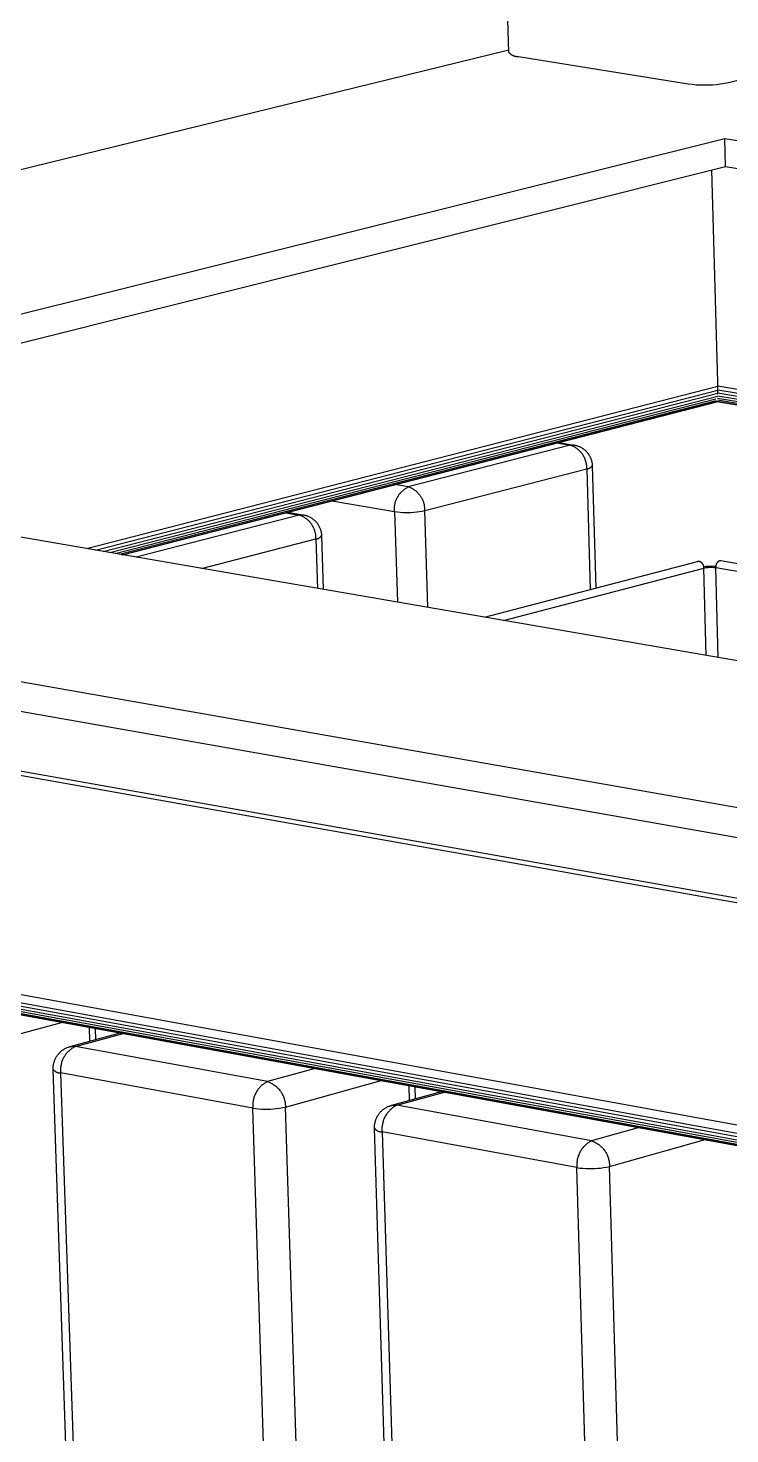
# Model space of a CAD drawing. Header units: millimetres. Extents: x -1283 to 2747, y -259 to 2557.
# Drawn here: x -530.3 to -454.9, y 721.3 to 872.3 of the extents above; entities that cross this region are included whole.
import ezdxf

# ---------------------------------------------------------------- set-up
doc = ezdxf.new("R2010")
doc.units = ezdxf.units.MM
doc.header["$MEASUREMENT"] = 0
doc.layers.add('Utwórz2D linie widoczne', color=7, linetype='Continuous', true_color=0x000000)

msp = doc.modelspace()

# ---------------------------------------------------------------- linework, layer by layer
at = {"layer": 'Utwórz2D linie widoczne'}
for p, q in [((-478.61, 869.67), (-480.05, 918.2)), ((-478.61, 869.91), (-659.38, 825.57)), ((-455.03, 866.42), (-438.9, 870.43)), ((-478.61, 869.67), (-478.58, 869.64)), ((-478.58, 869.64), (-478.55, 869.61)), ((-478.55, 869.61), (-478.52, 869.58)), ((-478.52, 869.58), (-478.49, 869.55)), ((-478.49, 869.55), (-478.46, 869.52)), ((-478.46, 869.52), (-478.42, 869.49)), ((-478.42, 869.49), (-478.39, 869.47)), ((-478.39, 869.47), (-478.36, 869.44)), ((-478.36, 869.44), (-478.32, 869.42)), ((-478.32, 869.42), (-478.28, 869.4)), ((-478.28, 869.4), (-478.25, 869.38)), ((-478.25, 869.38), (-478.21, 869.36)), ((-478.21, 869.36), (-478.17, 869.34)), ((-478.17, 869.34), (-478.13, 869.32)), ((-478.13, 869.32), (-478.09, 869.31)), ((-478.09, 869.31), (-478.05, 869.29)), ((-478.05, 869.29), (-478.01, 869.28)), ((-478.01, 869.28), (-477.97, 869.27)), ((-477.97, 869.27), (-477.93, 869.26)), ((-477.93, 869.26), (-477.89, 869.25)), ((-477.89, 869.25), (-477.85, 869.24)), ((-477.85, 869.24), (-477.8, 869.24)), ((-477.8, 869.24), (-477.76, 869.24)), ((-477.76, 869.24), (-477.72, 869.23)), ((-477.72, 869.23), (-477.68, 869.23)), ((-477.68, 869.23), (-477.63, 869.23)), ((-477.63, 869.23), (-477.59, 869.23)), ((-477.59, 869.23), (-459.35, 866.29)), ((-459.35, 866.29), (-458.92, 866.24)), ((-458.92, 866.24), (-458.49, 866.2)), ((-458.49, 866.2), (-458.06, 866.18)), ((-458.06, 866.18), (-457.62, 866.17)), ((-457.62, 866.17), (-457.19, 866.18)), ((-457.19, 866.18), (-456.75, 866.2)), ((-456.75, 866.2), (-456.32, 866.23)), ((-456.32, 866.23), (-455.89, 866.28)), ((-455.89, 866.28), (-455.46, 866.35)), ((-455.46, 866.35), (-455.03, 866.42)), ((-587.8, 827.4), (-455.42, 860.43)), ((-455.34, 857.42), (-455.42, 860.43)), ((-455.42, 860.43), (-307.4, 836.41)), ((-580.36, 826.11), (-455.34, 857.42)), ((-456.17, 834.25), (-456.81, 857.05)), ((-455.34, 857.42), (-314.56, 834.49)), ((-523.98, 816.37), (-456.16, 833.81)), ((-456.16, 833.81), (-456.17, 834.25)), ((-370.57, 819.49), (-456.16, 833.81)), ((-456.15, 833.4), (-456.16, 833.81)), ((-523, 816.2), (-456.15, 833.4)), ((-522.19, 816.07), (-456.16, 833.06)), ((-521.46, 815.94), (-456.17, 832.75)), ((-520.89, 815.84), (-456.39, 832.45)), ((-520.43, 815.76), (-456.33, 832.27)), ((-520.17, 815.71), (-456.29, 832.17)), ((-520.1, 815.7), (-456.26, 832.15)), ((-374.49, 818.44), (-456.26, 832.15)), ((-374.4, 818.47), (-456.23, 832.18)), ((-374.11, 818.55), (-456.2, 832.3)), ((-373.64, 818.67), (-456.19, 832.5)), ((-373.06, 818.83), (-456.17, 832.75)), ((-456.16, 833.06), (-456.15, 833.4)), ((-372.33, 819.02), (-456.16, 833.06)), ((-456.16, 832.95), (-456.16, 833.06)), ((-371.53, 819.24), (-456.15, 833.4)), ((-473.47, 827.72), (-472.02, 827.47)), ((-473.25, 827.77), (-471.59, 827.49)), ((-471.88, 827.5), (-471.84, 827.5)), ((-471.84, 827.5), (-471.81, 827.5)), ((-471.81, 827.5), (-471.77, 827.51)), ((-471.77, 827.51), (-471.73, 827.51)), ((-471.73, 827.51), (-471.7, 827.5)), ((-471.7, 827.5), (-471.66, 827.5)), ((-471.66, 827.5), (-471.63, 827.5)), ((-437.81, 801.49), (-587.8, 827.4)), ((-472.02, 827.47), (-489.41, 822.99)), ((-472.02, 827.47), (-471.98, 827.48)), ((-471.93, 827.44), (-472.02, 827.47)), ((-471.98, 827.48), (-471.95, 827.49)), ((-471.95, 827.49), (-471.91, 827.49)), ((-471.85, 827.41), (-471.93, 827.44)), ((-471.91, 827.49), (-471.88, 827.5)), ((-471.77, 827.38), (-471.85, 827.41)), ((-471.68, 827.34), (-471.77, 827.38)), ((-471.61, 827.3), (-471.68, 827.34)), ((-471.63, 827.5), (-471.59, 827.49)), ((-471.53, 827.25), (-471.61, 827.3)), ((-471.59, 827.49), (-471.56, 827.49)), ((-471.56, 827.49), (-471.48, 827.47)), ((-471.45, 827.21), (-471.53, 827.25)), ((-471.48, 827.47), (-471.4, 827.45)), ((-471.37, 827.16), (-471.45, 827.21)), ((-471.4, 827.45), (-471.32, 827.43)), ((-471.3, 827.11), (-471.37, 827.16)), ((-471.32, 827.43), (-471.25, 827.41)), ((-471.23, 827.05), (-471.3, 827.11)), ((-471.25, 827.41), (-471.17, 827.38)), ((-471.16, 827), (-471.23, 827.05)), ((-471.17, 827.38), (-471.1, 827.35)), ((-471.09, 826.94), (-471.16, 827)), ((-471.1, 827.35), (-471.02, 827.32)), ((-471.03, 826.88), (-471.09, 826.94)), ((-470.96, 826.81), (-471.03, 826.88)), ((-471.02, 827.32), (-470.95, 827.29)), ((-470.9, 826.75), (-470.96, 826.81)), ((-470.95, 827.29), (-470.88, 827.25)), ((-470.84, 826.68), (-470.9, 826.75)), ((-470.88, 827.25), (-470.81, 827.21)), ((-470.79, 826.61), (-470.84, 826.68)), ((-470.81, 827.21), (-470.74, 827.17)), ((-470.73, 826.54), (-470.79, 826.61)), ((-470.74, 827.17), (-470.67, 827.13)), ((-470.68, 826.47), (-470.73, 826.54)), ((-470.63, 826.39), (-470.68, 826.47)), ((-470.67, 827.13), (-470.61, 827.08)), ((-470.59, 826.32), (-470.63, 826.39)), ((-470.61, 827.08), (-470.54, 827.03)), ((-470.54, 826.24), (-470.59, 826.32)), ((-470.54, 827.03), (-470.48, 826.98)), ((-470.5, 826.16), (-470.54, 826.24)), ((-470.46, 826.08), (-470.5, 826.16)), ((-470.48, 826.98), (-470.42, 826.93)), ((-470.43, 825.99), (-470.46, 826.08)), ((-470.4, 825.91), (-470.43, 825.99)), ((-470.42, 826.93), (-470.36, 826.87)), ((-470.36, 826.87), (-470.3, 826.82)), ((-470.3, 826.82), (-470.25, 826.76)), ((-470.25, 826.76), (-470.2, 826.7)), ((-470.2, 826.7), (-470.15, 826.63)), ((-470.15, 826.63), (-470.1, 826.57)), ((-470.1, 826.57), (-470.05, 826.5)), ((-470.05, 826.5), (-470.01, 826.44)), ((-470.01, 826.44), (-469.97, 826.37)), ((-469.97, 826.37), (-469.93, 826.3)), ((-469.93, 826.3), (-469.89, 826.22)), ((-469.89, 826.22), (-469.86, 826.15)), ((-469.86, 826.15), (-469.82, 826.08)), ((-469.82, 826.08), (-469.8, 826)), ((-469.8, 826), (-469.77, 825.93)), ((-659.32, 824.62), (-435.34, 785.28)), ((-487.63, 820.45), (-470.24, 824.94)), ((-470.37, 825.83), (-470.4, 825.91)), ((-470.34, 825.74), (-470.37, 825.83)), ((-470.32, 825.65), (-470.34, 825.74)), ((-470.3, 825.57), (-470.32, 825.65)), ((-470.28, 825.48), (-470.3, 825.57)), ((-470.26, 825.39), (-470.28, 825.48)), ((-470.25, 825.3), (-470.26, 825.39)), ((-470.24, 825.21), (-470.25, 825.3)), ((-470.24, 825.12), (-470.24, 825.21)), ((-470.24, 825.03), (-470.24, 825.12)), ((-470.24, 824.94), (-470.24, 825.03)), ((-470.24, 824.94), (-470.22, 824.94)), ((-470.24, 824.94), (-469.86, 811.97)), ((-470.22, 824.94), (-470.19, 824.95)), ((-470.19, 824.95), (-470.17, 824.95)), ((-470.17, 824.95), (-470.15, 824.95)), ((-470.15, 824.95), (-470.13, 824.95)), ((-470.13, 824.95), (-470.11, 824.96)), ((-470.11, 824.96), (-470.08, 824.96)), ((-470.08, 824.96), (-470.06, 824.97)), ((-470.06, 824.97), (-470.04, 824.97)), ((-470.04, 824.97), (-470.02, 824.98)), ((-470.02, 824.98), (-470, 824.99)), ((-470, 824.99), (-469.98, 825)), ((-469.98, 825), (-469.96, 825.01)), ((-469.96, 825.01), (-469.94, 825.02)), ((-469.94, 825.02), (-469.92, 825.03)), ((-469.92, 825.03), (-469.9, 825.04)), ((-469.9, 825.04), (-469.88, 825.05)), ((-469.88, 825.05), (-469.86, 825.06)), ((-469.86, 825.06), (-469.84, 825.07)), ((-469.84, 825.07), (-469.83, 825.09)), ((-469.83, 825.09), (-469.81, 825.1)), ((-469.81, 825.1), (-469.79, 825.12)), ((-469.79, 825.12), (-469.78, 825.13)), ((-469.78, 825.13), (-469.76, 825.15)), ((-469.77, 825.93), (-469.75, 825.85)), ((-469.76, 825.15), (-469.75, 825.17)), ((-469.75, 825.85), (-469.73, 825.77)), ((-469.75, 825.17), (-469.73, 825.18)), ((-469.73, 825.77), (-469.71, 825.69)), ((-469.73, 825.18), (-469.72, 825.2)), ((-469.72, 825.2), (-469.7, 825.22)), ((-469.71, 825.69), (-469.69, 825.62)), ((-469.7, 825.22), (-469.69, 825.24)), ((-469.69, 825.62), (-469.68, 825.54)), ((-469.69, 825.24), (-469.68, 825.26)), ((-469.68, 825.54), (-469.67, 825.46)), ((-469.68, 825.26), (-469.67, 825.28)), ((-469.67, 825.46), (-469.66, 825.38)), ((-469.67, 825.28), (-469.66, 825.3)), ((-469.66, 825.38), (-469.66, 825.3)), ((-469.66, 825.27), (-469.27, 812.12)), ((-489.41, 822.99), (-490.87, 823.24)), ((-489.49, 822.95), (-489.41, 822.99)), ((-489.33, 822.96), (-489.41, 822.99)), ((-659.18, 821.49), (-435.26, 782.03)), ((-497.63, 821.49), (-490.89, 820.34)), ((-490.78, 821.41), (-490.76, 821.49)), ((-490.76, 821.49), (-490.73, 821.58)), ((-490.73, 821.58), (-490.69, 821.66)), ((-490.69, 821.66), (-490.65, 821.74)), ((-490.65, 821.74), (-490.62, 821.82)), ((-490.62, 821.82), (-490.57, 821.9)), ((-490.57, 821.9), (-490.53, 821.98)), ((-490.53, 821.98), (-490.48, 822.05)), ((-490.48, 822.05), (-490.43, 822.13)), ((-490.43, 822.13), (-490.38, 822.2)), ((-490.38, 822.2), (-490.32, 822.27)), ((-490.32, 822.27), (-490.26, 822.34)), ((-490.26, 822.34), (-490.2, 822.41)), ((-490.2, 822.41), (-490.14, 822.47)), ((-490.14, 822.47), (-490.08, 822.53)), ((-490.08, 822.53), (-490.01, 822.59)), ((-490.01, 822.59), (-489.94, 822.65)), ((-489.94, 822.65), (-489.87, 822.71)), ((-489.87, 822.71), (-489.8, 822.76)), ((-489.8, 822.76), (-489.73, 822.81)), ((-489.73, 822.81), (-489.65, 822.86)), ((-489.65, 822.86), (-489.57, 822.9)), ((-489.57, 822.9), (-489.49, 822.95)), ((-489.24, 822.93), (-489.33, 822.96)), ((-489.16, 822.89), (-489.24, 822.93)), ((-489.08, 822.85), (-489.16, 822.89)), ((-489, 822.81), (-489.08, 822.85)), ((-488.92, 822.77), (-489, 822.81)), ((-488.84, 822.72), (-488.92, 822.77)), ((-488.77, 822.67), (-488.84, 822.72)), ((-488.7, 822.62), (-488.77, 822.67)), ((-488.62, 822.57), (-488.7, 822.62)), ((-488.55, 822.51), (-488.62, 822.57)), ((-488.49, 822.45), (-488.55, 822.51)), ((-488.42, 822.39), (-488.49, 822.45)), ((-488.36, 822.33), (-488.42, 822.39)), ((-488.3, 822.26), (-488.36, 822.33)), ((-488.24, 822.19), (-488.3, 822.26)), ((-488.18, 822.12), (-488.24, 822.19)), ((-488.13, 822.05), (-488.18, 822.12)), ((-488.07, 821.98), (-488.13, 822.05)), ((-488.02, 821.9), (-488.07, 821.98)), ((-487.98, 821.82), (-488.02, 821.9)), ((-487.93, 821.75), (-487.98, 821.82)), ((-487.89, 821.67), (-487.93, 821.75)), ((-487.86, 821.58), (-487.89, 821.67)), ((-487.82, 821.5), (-487.86, 821.58)), ((-487.79, 821.42), (-487.82, 821.5)), ((-501.12, 819.97), (-518.65, 815.45)), ((-502.58, 820.22), (-501.12, 819.97)), ((-502.36, 820.28), (-500.73, 820)), ((-501.12, 819.97), (-501.09, 819.98)), ((-501.04, 819.94), (-501.12, 819.97)), ((-501.09, 819.98), (-501.05, 819.99)), ((-501.05, 819.99), (-501.02, 819.99)), ((-501.02, 819.99), (-500.98, 820)), ((-500.98, 820), (-500.95, 820)), ((-500.95, 820), (-500.91, 820)), ((-500.91, 820), (-500.87, 820)), ((-500.87, 820), (-500.84, 820)), ((-500.84, 820), (-500.8, 820)), ((-500.8, 820), (-500.77, 820)), ((-500.77, 820), (-500.73, 820)), ((-500.73, 820), (-500.69, 819.99)), ((-500.69, 819.99), (-500.66, 819.99)), ((-500.66, 819.99), (-500.58, 819.97)), ((-500.58, 819.97), (-500.5, 819.95)), ((-490.9, 820.79), (-490.89, 820.88)), ((-490.9, 820.7), (-490.9, 820.79)), ((-490.9, 820.61), (-490.9, 820.7)), ((-490.9, 820.52), (-490.9, 820.61)), ((-490.9, 820.43), (-490.9, 820.52)), ((-490.89, 820.34), (-490.9, 820.43)), ((-490.89, 820.88), (-490.88, 820.97)), ((-490.89, 820.34), (-490.59, 820.3)), ((-490.89, 820.34), (-490.59, 810.61)), ((-490.88, 820.97), (-490.87, 821.06)), ((-490.87, 821.06), (-490.85, 821.14)), ((-490.85, 821.14), (-490.83, 821.23)), ((-490.83, 821.23), (-490.81, 821.32)), ((-490.81, 821.32), (-490.78, 821.41)), ((-490.59, 820.3), (-490.3, 820.27)), ((-490.3, 820.27), (-490, 820.26)), ((-490, 820.26), (-489.7, 820.25)), ((-489.7, 820.25), (-489.4, 820.25)), ((-489.4, 820.25), (-489.1, 820.26)), ((-489.1, 820.26), (-488.81, 820.27)), ((-488.81, 820.27), (-488.51, 820.3)), ((-488.51, 820.3), (-488.22, 820.34)), ((-488.22, 820.34), (-487.92, 820.39)), ((-487.92, 820.39), (-487.63, 820.45)), ((-487.76, 821.33), (-487.79, 821.42)), ((-487.73, 821.25), (-487.76, 821.33)), ((-487.71, 821.16), (-487.73, 821.25)), ((-487.69, 821.07), (-487.71, 821.16)), ((-487.67, 820.98), (-487.69, 821.07)), ((-487.66, 820.9), (-487.67, 820.98)), ((-487.64, 820.81), (-487.66, 820.9)), ((-487.64, 820.72), (-487.64, 820.81)), ((-487.63, 820.63), (-487.64, 820.72)), ((-487.63, 820.54), (-487.63, 820.63)), ((-487.63, 820.45), (-487.63, 820.54)), ((-487.31, 810.04), (-487.63, 820.45)), ((-500.95, 819.91), (-501.04, 819.94)), ((-500.87, 819.87), (-500.95, 819.91)), ((-500.79, 819.83), (-500.87, 819.87)), ((-500.71, 819.79), (-500.79, 819.83)), ((-500.63, 819.75), (-500.71, 819.79)), ((-500.55, 819.7), (-500.63, 819.75)), ((-500.48, 819.65), (-500.55, 819.7)), ((-500.5, 819.95), (-500.42, 819.93)), ((-500.41, 819.6), (-500.48, 819.65)), ((-500.42, 819.93), (-500.34, 819.91)), ((-500.33, 819.54), (-500.41, 819.6)), ((-500.34, 819.91), (-500.27, 819.88)), ((-500.26, 819.49), (-500.33, 819.54)), ((-500.27, 819.88), (-500.19, 819.85)), ((-500.2, 819.43), (-500.26, 819.49)), ((-500.13, 819.37), (-500.2, 819.43)), ((-500.19, 819.85), (-500.12, 819.82)), ((-500.07, 819.3), (-500.13, 819.37)), ((-500.12, 819.82), (-500.04, 819.78)), ((-500, 819.24), (-500.07, 819.3)), ((-500.04, 819.78), (-499.97, 819.75)), ((-499.95, 819.17), (-500, 819.24)), ((-499.97, 819.75), (-499.9, 819.71)), ((-499.89, 819.1), (-499.95, 819.17)), ((-499.9, 819.71), (-499.83, 819.67)), ((-499.83, 819.03), (-499.89, 819.1)), ((-499.83, 819.67), (-499.76, 819.62)), ((-499.78, 818.95), (-499.83, 819.03)), ((-499.73, 818.88), (-499.78, 818.95)), ((-499.76, 819.62), (-499.7, 819.57)), ((-499.69, 818.8), (-499.73, 818.88)), ((-499.7, 819.57), (-499.63, 819.53)), ((-499.64, 818.72), (-499.69, 818.8)), ((-499.6, 818.64), (-499.64, 818.72)), ((-499.63, 819.53), (-499.57, 819.47)), ((-499.56, 818.56), (-499.6, 818.64)), ((-499.57, 819.47), (-499.51, 819.42)), ((-499.53, 818.48), (-499.56, 818.56)), ((-499.5, 818.39), (-499.53, 818.48)), ((-499.51, 819.42), (-499.45, 819.37)), ((-499.45, 819.37), (-499.39, 819.31)), ((-499.39, 819.31), (-499.34, 819.25)), ((-499.34, 819.25), (-499.28, 819.19)), ((-499.28, 819.19), (-499.23, 819.12)), ((-499.23, 819.12), (-499.18, 819.06)), ((-499.18, 819.06), (-499.14, 818.99)), ((-499.14, 818.99), (-499.09, 818.93)), ((-499.09, 818.93), (-499.05, 818.86)), ((-499.05, 818.86), (-499.01, 818.79)), ((-499.01, 818.79), (-498.97, 818.71)), ((-498.97, 818.71), (-498.94, 818.64)), ((-498.94, 818.64), (-498.91, 818.57)), ((-498.91, 818.57), (-498.88, 818.49)), ((-498.88, 818.49), (-498.85, 818.41)), ((-511.63, 814.24), (-499.34, 817.42)), ((-499.47, 818.31), (-499.5, 818.39)), ((-499.44, 818.22), (-499.47, 818.31)), ((-499.42, 818.13), (-499.44, 818.22)), ((-499.39, 818.05), (-499.42, 818.13)), ((-499.38, 817.96), (-499.39, 818.05)), ((-499.36, 817.87), (-499.38, 817.96)), ((-499.35, 817.78), (-499.36, 817.87)), ((-499.34, 817.69), (-499.35, 817.78)), ((-499.34, 817.6), (-499.34, 817.69)), ((-499.34, 817.51), (-499.34, 817.6)), ((-499.34, 817.42), (-499.34, 817.51)), ((-499.34, 817.42), (-499.31, 817.42)), ((-499.34, 817.42), (-499.17, 812.09)), ((-499.31, 817.42), (-499.29, 817.42)), ((-499.29, 817.42), (-499.27, 817.42)), ((-499.27, 817.42), (-499.25, 817.43)), ((-499.25, 817.43), (-499.22, 817.43)), ((-499.22, 817.43), (-499.2, 817.43)), ((-499.2, 817.43), (-499.18, 817.44)), ((-499.18, 817.44), (-499.16, 817.44)), ((-499.16, 817.44), (-499.13, 817.45)), ((-499.13, 817.45), (-499.11, 817.46)), ((-499.11, 817.46), (-499.09, 817.46)), ((-499.09, 817.46), (-499.07, 817.47)), ((-499.07, 817.47), (-499.05, 817.48)), ((-499.05, 817.48), (-499.03, 817.49)), ((-499.03, 817.49), (-499.01, 817.5)), ((-499.01, 817.5), (-498.99, 817.51)), ((-498.99, 817.51), (-498.97, 817.53)), ((-498.97, 817.53), (-498.95, 817.54)), ((-498.95, 817.54), (-498.93, 817.55)), ((-498.93, 817.55), (-498.91, 817.57)), ((-498.91, 817.57), (-498.9, 817.58)), ((-498.9, 817.58), (-498.88, 817.6)), ((-498.88, 817.6), (-498.86, 817.61)), ((-498.86, 817.61), (-498.85, 817.63)), ((-498.85, 818.41), (-498.83, 818.34)), ((-498.85, 817.63), (-498.83, 817.65)), ((-498.83, 818.34), (-498.81, 818.26)), ((-498.83, 817.65), (-498.82, 817.66)), ((-498.82, 817.66), (-498.8, 817.68)), ((-498.81, 818.26), (-498.79, 818.18)), ((-498.8, 817.68), (-498.79, 817.7)), ((-498.79, 818.18), (-498.77, 818.1)), ((-498.79, 817.7), (-498.77, 817.72)), ((-498.77, 818.1), (-498.76, 818.02)), ((-498.77, 817.72), (-498.76, 817.74)), ((-498.76, 818.02), (-498.75, 817.94)), ((-498.76, 817.74), (-498.75, 817.76)), ((-498.75, 817.94), (-498.74, 817.86)), ((-498.75, 817.76), (-498.74, 817.78)), ((-498.74, 817.86), (-498.74, 817.78)), ((-498.74, 817.75), (-498.56, 811.98)), ((-661.2, 815.11), (-432.56, 774.52)), ((-658.92, 815.18), (-432.71, 775.04)), ((-481.22, 808.99), (-458.33, 814.99)), ((-479.18, 808.64), (-457.67, 814.28)), ((-458.31, 814.99), (-458.33, 814.99)), ((-458.29, 814.99), (-458.31, 814.99)), ((-458.26, 814.99), (-458.29, 814.99)), ((-458.24, 814.99), (-458.26, 814.99)), ((-458.22, 814.98), (-458.24, 814.99)), ((-458.2, 814.98), (-458.22, 814.98)), ((-458.17, 814.98), (-458.2, 814.98)), ((-458.15, 814.97), (-458.17, 814.98)), ((-458.13, 814.96), (-458.15, 814.97)), ((-458.11, 814.96), (-458.13, 814.96)), ((-458.09, 814.95), (-458.11, 814.96)), ((-458.07, 814.94), (-458.09, 814.95)), ((-458.04, 814.93), (-458.07, 814.94)), ((-458.02, 814.92), (-458.04, 814.93)), ((-458, 814.91), (-458.02, 814.92)), ((-457.98, 814.9), (-458, 814.91)), ((-457.97, 814.89), (-457.98, 814.9)), ((-457.95, 814.87), (-457.97, 814.89)), ((-457.93, 814.86), (-457.95, 814.87)), ((-457.91, 814.85), (-457.93, 814.86)), ((-457.89, 814.83), (-457.91, 814.85)), ((-457.88, 814.82), (-457.89, 814.83)), ((-457.86, 814.8), (-457.88, 814.82)), ((-457.84, 814.78), (-457.86, 814.8)), ((-457.83, 814.77), (-457.84, 814.78)), ((-457.81, 814.75), (-457.83, 814.77)), ((-457.8, 814.73), (-457.81, 814.75)), ((-457.79, 814.71), (-457.8, 814.73)), ((-457.78, 814.7), (-457.79, 814.71)), ((-457.76, 814.68), (-457.78, 814.7)), ((-457.75, 814.66), (-457.76, 814.68)), ((-457.74, 814.64), (-457.75, 814.66)), ((-457.73, 814.62), (-457.74, 814.64)), ((-457.72, 814.6), (-457.73, 814.62)), ((-457.71, 814.57), (-457.72, 814.6)), ((-457.71, 814.55), (-457.71, 814.57)), ((-457.7, 814.53), (-457.71, 814.55)), ((-457.69, 814.51), (-457.7, 814.53)), ((-457.69, 814.49), (-457.69, 814.51)), ((-457.68, 814.47), (-457.69, 814.49)), ((-457.69, 814.44), (-457.47, 814.47)), ((-457.68, 814.44), (-457.68, 814.47)), ((-457.67, 814.42), (-457.68, 814.44)), ((-457.67, 814.4), (-457.67, 814.42)), ((-457.67, 814.38), (-457.67, 814.4)), ((-457.67, 814.35), (-457.67, 814.38)), ((-457.67, 814.33), (-457.67, 814.35)), ((-457.67, 814.31), (-457.67, 814.33)), ((-457.67, 814.28), (-457.56, 814.31)), ((-457.67, 814.28), (-457.67, 814.31)), ((-457.41, 804.88), (-457.67, 814.28)), ((-457.56, 814.31), (-457.44, 814.33)), ((-457.47, 814.47), (-457.25, 814.49)), ((-457.44, 814.33), (-457.32, 814.34)), ((-457.32, 814.34), (-457.2, 814.35)), ((-457.25, 814.49), (-457.03, 814.49)), ((-457.2, 814.35), (-457.09, 814.36)), ((-457.09, 814.36), (-456.97, 814.36)), ((-457.03, 814.49), (-456.81, 814.5)), ((-456.97, 814.36), (-456.85, 814.36)), ((-456.85, 814.36), (-456.73, 814.36)), ((-456.81, 814.5), (-456.59, 814.49)), ((-456.73, 814.36), (-456.61, 814.35)), ((-456.61, 814.35), (-456.5, 814.34)), ((-456.59, 814.49), (-456.37, 814.48)), ((-456.5, 814.34), (-456.38, 814.33)), ((-456.38, 814.5), (-456.39, 814.48)), ((-456.39, 814.48), (-456.39, 814.46)), ((-456.39, 814.46), (-456.39, 814.44)), ((-456.39, 814.44), (-456.39, 814.42)), ((-456.39, 814.42), (-456.39, 814.39)), ((-456.39, 814.39), (-456.38, 814.37)), ((-456.37, 814.57), (-456.38, 814.55)), ((-456.38, 814.55), (-456.38, 814.53)), ((-456.38, 814.53), (-456.38, 814.5)), ((-456.38, 814.37), (-456.38, 814.35)), ((-456.38, 814.35), (-456.38, 814.33)), ((-456.38, 814.33), (-415.78, 807.39)), ((-456.11, 804.65), (-456.38, 814.33)), ((-456.36, 814.61), (-456.37, 814.59)), ((-456.37, 814.59), (-456.37, 814.57)), ((-456.35, 814.66), (-456.36, 814.64)), ((-456.36, 814.64), (-456.36, 814.61)), ((-456.34, 814.68), (-456.35, 814.66)), ((-456.33, 814.7), (-456.34, 814.68)), ((-456.32, 814.72), (-456.33, 814.7)), ((-456.31, 814.74), (-456.32, 814.72)), ((-456.3, 814.76), (-456.31, 814.74)), ((-456.29, 814.78), (-456.3, 814.76)), ((-456.28, 814.8), (-456.29, 814.78)), ((-456.27, 814.81), (-456.28, 814.8)), ((-456.25, 814.83), (-456.27, 814.81)), ((-456.24, 814.85), (-456.25, 814.83)), ((-456.23, 814.87), (-456.24, 814.85)), ((-456.21, 814.88), (-456.23, 814.87)), ((-456.2, 814.9), (-456.21, 814.88)), ((-456.18, 814.91), (-456.2, 814.9)), ((-456.16, 814.93), (-456.18, 814.91)), ((-456.15, 814.94), (-456.16, 814.93)), ((-456.13, 814.96), (-456.15, 814.94)), ((-456.11, 814.97), (-456.13, 814.96)), ((-456.09, 814.98), (-456.11, 814.97)), ((-456.07, 814.99), (-456.09, 814.98)), ((-456.05, 815.01), (-456.07, 814.99)), ((-456.03, 815.02), (-456.05, 815.01)), ((-456.01, 815.03), (-456.03, 815.02)), ((-455.99, 815.03), (-456.01, 815.03)), ((-455.97, 815.04), (-455.99, 815.03)), ((-455.95, 815.05), (-455.97, 815.04)), ((-455.93, 815.06), (-455.95, 815.05)), ((-455.91, 815.06), (-455.93, 815.06)), ((-455.89, 815.07), (-455.91, 815.06)), ((-455.87, 815.07), (-455.89, 815.07)), ((-455.84, 815.08), (-455.87, 815.07)), ((-455.84, 815.08), (-413.84, 807.91)), ((-660.2, 791.97), (-431.92, 750.43)), ((-659.93, 791.06), (-431.91, 749.53)), ((-659.58, 790.64), (-431.92, 749.16)), ((-625.81, 784.17), (-431.93, 748.83)), ((-625.8, 783.92), (-431.95, 748.58)), ((-625.79, 783.71), (-431.97, 748.37)), ((-625.79, 783.59), (-432.01, 748.25)), ((-625.79, 783.56), (-432.05, 748.23)), ((-536.99, 762.68), (-526.65, 765.48)), ((-525.72, 762.88), (-520.36, 764.34)), ((-525.18, 762.89), (-520.05, 764.28)), ((-523.7, 764.95), (-523.65, 763.44)), ((-523.04, 764.83), (-523, 763.62)), ((-526.49, 762.53), (-526.42, 762.58)), ((-526.42, 762.58), (-526.34, 762.62)), ((-526.34, 762.62), (-526.27, 762.66)), ((-526.27, 762.66), (-526.2, 762.7)), ((-526.2, 762.7), (-526.12, 762.74)), ((-526.12, 762.74), (-526.04, 762.77)), ((-526.04, 762.77), (-525.96, 762.8)), ((-525.96, 762.8), (-525.88, 762.83)), ((-525.88, 762.83), (-525.8, 762.85)), ((-525.8, 762.85), (-525.76, 762.87)), ((-525.76, 762.87), (-525.71, 762.88)), ((-525.67, 762.58), (-525.75, 762.53)), ((-525.71, 762.88), (-525.67, 762.89)), ((-525.67, 762.89), (-525.63, 762.89)), ((-525.59, 762.64), (-525.67, 762.58)), ((-525.63, 762.89), (-525.58, 762.9)), ((-525.51, 762.7), (-525.59, 762.64)), ((-525.58, 762.9), (-525.54, 762.9)), ((-525.54, 762.9), (-525.49, 762.91)), ((-525.43, 762.75), (-525.51, 762.7)), ((-525.49, 762.91), (-525.45, 762.91)), ((-525.45, 762.91), (-525.4, 762.91)), ((-525.35, 762.8), (-525.43, 762.75)), ((-525.4, 762.91), (-525.36, 762.91)), ((-525.36, 762.91), (-525.31, 762.9)), ((-525.27, 762.84), (-525.35, 762.8)), ((-525.31, 762.9), (-525.27, 762.9)), ((-525.27, 762.9), (-525.22, 762.89)), ((-525.18, 762.89), (-525.27, 762.84)), ((-525.22, 762.89), (-525.18, 762.89)), ((-504.53, 759.11), (-525.18, 762.89)), ((-527.51, 761.03), (-527.49, 761.11)), ((-527.49, 761.11), (-527.47, 761.2)), ((-527.47, 761.2), (-527.44, 761.28)), ((-527.44, 761.28), (-527.41, 761.36)), ((-527.41, 761.36), (-527.38, 761.44)), ((-527.38, 761.44), (-527.35, 761.51)), ((-527.35, 761.51), (-527.31, 761.59)), ((-527.31, 761.59), (-527.27, 761.67)), ((-527.27, 761.67), (-527.23, 761.74)), ((-527.23, 761.74), (-527.19, 761.81)), ((-527.19, 761.81), (-527.14, 761.88)), ((-527.14, 761.88), (-527.09, 761.95)), ((-527.09, 761.95), (-527.04, 762.02)), ((-527.04, 762.02), (-526.99, 762.08)), ((-526.99, 762.08), (-526.93, 762.15)), ((-526.93, 762.15), (-526.88, 762.21)), ((-526.88, 762.21), (-526.82, 762.27)), ((-526.82, 762.27), (-526.75, 762.33)), ((-526.75, 762.33), (-526.69, 762.38)), ((-526.68, 761.1), (-526.7, 761)), ((-526.69, 762.38), (-526.63, 762.44)), ((-526.65, 761.19), (-526.68, 761.1)), ((-526.62, 761.28), (-526.65, 761.19)), ((-526.63, 762.44), (-526.56, 762.49)), ((-526.58, 761.37), (-526.62, 761.28)), ((-526.55, 761.46), (-526.58, 761.37)), ((-526.56, 762.49), (-526.49, 762.53)), ((-526.51, 761.55), (-526.55, 761.46)), ((-526.47, 761.63), (-526.51, 761.55)), ((-526.42, 761.72), (-526.47, 761.63)), ((-526.37, 761.8), (-526.42, 761.72)), ((-526.32, 761.88), (-526.37, 761.8)), ((-526.27, 761.96), (-526.32, 761.88)), ((-526.21, 762.04), (-526.27, 761.96)), ((-526.15, 762.12), (-526.21, 762.04)), ((-526.09, 762.19), (-526.15, 762.12)), ((-526.03, 762.26), (-526.09, 762.19)), ((-525.96, 762.33), (-526.03, 762.26)), ((-525.89, 762.4), (-525.96, 762.33)), ((-525.82, 762.46), (-525.89, 762.4)), ((-525.75, 762.53), (-525.82, 762.46)), ((-527.56, 760.7), (-527.55, 760.78)), ((-527.56, 760.61), (-527.56, 760.7)), ((-527.56, 760.53), (-527.56, 760.61)), ((-527.56, 760.44), (-527.56, 760.53)), ((-509.38, 218.98), (-527.56, 760.43)), ((-527.56, 760.43), (-527.54, 760.4)), ((-527.55, 760.78), (-527.54, 760.87)), ((-527.54, 760.87), (-527.52, 760.95)), ((-527.54, 760.4), (-527.52, 760.38)), ((-527.52, 760.95), (-527.51, 761.03)), ((-527.52, 760.38), (-527.5, 760.35)), ((-527.5, 760.35), (-527.47, 760.33)), ((-527.47, 760.33), (-527.45, 760.31)), ((-527.45, 760.31), (-527.43, 760.29)), ((-527.43, 760.29), (-527.4, 760.26)), ((-527.4, 760.26), (-527.38, 760.24)), ((-527.38, 760.24), (-527.35, 760.22)), ((-527.35, 760.22), (-527.32, 760.21)), ((-527.32, 760.21), (-527.29, 760.19)), ((-527.29, 760.19), (-527.27, 760.17)), ((-527.27, 760.17), (-527.24, 760.16)), ((-527.24, 760.16), (-527.21, 760.14)), ((-527.21, 760.14), (-527.18, 760.13)), ((-527.18, 760.13), (-527.15, 760.11)), ((-527.15, 760.11), (-527.12, 760.1)), ((-527.12, 760.1), (-527.09, 760.09)), ((-527.09, 760.09), (-527.05, 760.08)), ((-527.05, 760.08), (-527.02, 760.07)), ((-527.02, 760.07), (-526.99, 760.07)), ((-526.99, 760.07), (-526.96, 760.06)), ((-526.96, 760.06), (-526.93, 760.06)), ((-526.93, 760.06), (-526.89, 760.05)), ((-526.89, 760.05), (-526.86, 760.05)), ((-526.86, 760.05), (-526.83, 760.05)), ((-526.83, 760.05), (-526.79, 760.05)), ((-526.79, 760.05), (-526.76, 760.05)), ((-526.77, 760.53), (-526.78, 760.43)), ((-526.78, 760.43), (-526.78, 760.34)), ((-526.78, 760.34), (-526.78, 760.24)), ((-526.78, 760.24), (-526.77, 760.14)), ((-526.76, 760.62), (-526.77, 760.53)), ((-526.77, 760.14), (-526.76, 760.05)), ((-526.75, 760.72), (-526.76, 760.62)), ((-526.76, 760.05), (-508.61, 218.38)), ((-506.11, 756.26), (-526.76, 760.05)), ((-526.74, 760.81), (-526.75, 760.72)), ((-526.72, 760.91), (-526.74, 760.81)), ((-526.7, 761), (-526.72, 760.91)), ((-499.41, 760.52), (-504.53, 759.11)), ((-505.67, 758.1), (-505.72, 758.02)), ((-505.61, 758.18), (-505.67, 758.1)), ((-505.56, 758.26), (-505.61, 758.18)), ((-505.5, 758.33), (-505.56, 758.26)), ((-505.44, 758.41), (-505.5, 758.33)), ((-505.37, 758.48), (-505.44, 758.41)), ((-505.31, 758.55), (-505.37, 758.48)), ((-505.24, 758.62), (-505.31, 758.55)), ((-505.17, 758.68), (-505.24, 758.62)), ((-505.09, 758.75), (-505.17, 758.68)), ((-505.02, 758.81), (-505.09, 758.75)), ((-504.94, 758.86), (-505.02, 758.81)), ((-504.86, 758.92), (-504.94, 758.86)), ((-504.78, 758.97), (-504.86, 758.92)), ((-504.7, 759.02), (-504.78, 758.97)), ((-504.61, 759.07), (-504.7, 759.02)), ((-504.53, 759.11), (-504.61, 759.07)), ((-504.53, 759.11), (-504.44, 759.08)), ((-504.44, 759.08), (-504.35, 759.04)), ((-504.35, 759.04), (-504.26, 759)), ((-504.26, 759), (-504.17, 758.96)), ((-504.17, 758.96), (-504.09, 758.92)), ((-504.09, 758.92), (-504, 758.87)), ((-504, 758.87), (-503.92, 758.82)), ((-503.92, 758.82), (-503.84, 758.77)), ((-503.84, 758.77), (-503.76, 758.71)), ((-503.76, 758.71), (-503.68, 758.65)), ((-503.68, 758.65), (-503.61, 758.59)), ((-503.61, 758.59), (-503.54, 758.53)), ((-503.54, 758.53), (-503.47, 758.46)), ((-503.47, 758.46), (-503.4, 758.39)), ((-503.4, 758.39), (-503.33, 758.32)), ((-503.33, 758.32), (-503.27, 758.25)), ((-503.27, 758.25), (-503.21, 758.17)), ((-503.21, 758.17), (-503.15, 758.1)), ((-503.15, 758.1), (-503.1, 758.02)), ((-502.62, 756.38), (-492.31, 759.22)), ((-491.19, 756.57), (-485.85, 758.04)), ((-489.37, 758.68), (-489.32, 757.08)), ((-488.72, 758.57), (-488.68, 757.26)), ((-506.11, 756.84), (-506.12, 756.74)), ((-506.12, 756.74), (-506.12, 756.64)), ((-506.12, 756.64), (-506.12, 756.55)), ((-506.12, 756.55), (-506.12, 756.45)), ((-506.1, 756.93), (-506.11, 756.84)), ((-506.08, 757.03), (-506.1, 756.93)), ((-506.07, 757.12), (-506.08, 757.03)), ((-506.05, 757.22), (-506.07, 757.12)), ((-506.02, 757.31), (-506.05, 757.22)), ((-505.99, 757.4), (-506.02, 757.31)), ((-505.96, 757.5), (-505.99, 757.4)), ((-505.93, 757.59), (-505.96, 757.5)), ((-505.89, 757.67), (-505.93, 757.59)), ((-505.85, 757.76), (-505.89, 757.67)), ((-505.81, 757.85), (-505.85, 757.76)), ((-505.77, 757.93), (-505.81, 757.85)), ((-505.72, 758.02), (-505.77, 757.93)), ((-503.1, 758.02), (-503.05, 757.94)), ((-503.05, 757.94), (-503, 757.86)), ((-503, 757.86), (-502.95, 757.77)), ((-502.95, 757.77), (-502.91, 757.69)), ((-502.91, 757.69), (-502.86, 757.6)), ((-502.86, 757.6), (-502.83, 757.51)), ((-502.83, 757.51), (-502.79, 757.42)), ((-502.79, 757.42), (-502.76, 757.33)), ((-502.76, 757.33), (-502.73, 757.24)), ((-502.73, 757.24), (-502.71, 757.14)), ((-502.71, 757.14), (-502.68, 757.05)), ((-502.68, 757.05), (-502.67, 756.96)), ((-502.67, 756.96), (-502.65, 756.86)), ((-502.65, 756.86), (-502.64, 756.77)), ((-502.64, 756.77), (-502.63, 756.67)), ((-502.63, 756.67), (-502.62, 756.57)), ((-502.62, 756.57), (-502.62, 756.48)), ((-491.36, 756.52), (-491.28, 756.54)), ((-491.28, 756.54), (-491.23, 756.55)), ((-491.23, 756.55), (-491.19, 756.56)), ((-491.19, 756.56), (-491.14, 756.57)), ((-491.14, 756.57), (-491.1, 756.58)), ((-491.1, 756.58), (-491.05, 756.59)), ((-491.05, 756.59), (-491.01, 756.59)), ((-491.01, 756.59), (-490.96, 756.6)), ((-490.96, 756.6), (-490.92, 756.6)), ((-490.92, 756.6), (-490.87, 756.6)), ((-490.87, 756.6), (-490.83, 756.6)), ((-490.83, 756.6), (-490.78, 756.59)), ((-490.78, 756.59), (-490.74, 756.59)), ((-490.74, 756.59), (-490.69, 756.58)), ((-490.65, 756.57), (-490.74, 756.53)), ((-490.69, 756.58), (-490.65, 756.57)), ((-490.65, 756.57), (-485.54, 757.99)), ((-469.72, 752.75), (-490.65, 756.57)), ((-506.12, 756.45), (-506.12, 756.36)), ((-506.12, 756.36), (-506.11, 756.26)), ((-506.11, 756.26), (-505.79, 756.22)), ((-488.71, 212.72), (-506.11, 756.26)), ((-505.79, 756.22), (-505.47, 756.18)), ((-505.47, 756.18), (-505.16, 756.16)), ((-505.16, 756.16), (-504.84, 756.15)), ((-504.84, 756.15), (-504.52, 756.15)), ((-504.52, 756.15), (-504.2, 756.16)), ((-504.2, 756.16), (-503.88, 756.18)), ((-503.88, 756.18), (-503.56, 756.22)), ((-503.56, 756.22), (-503.25, 756.26)), ((-503.25, 756.26), (-502.93, 756.32)), ((-502.93, 756.32), (-502.62, 756.38)), ((-502.62, 756.48), (-502.62, 756.38)), ((-485.36, 212.9), (-502.62, 756.38)), ((-492.93, 754.95), (-492.9, 755.03)), ((-492.9, 755.03), (-492.87, 755.11)), ((-492.87, 755.11), (-492.83, 755.19)), ((-492.83, 755.19), (-492.8, 755.27)), ((-492.8, 755.27), (-492.76, 755.34)), ((-492.76, 755.34), (-492.72, 755.42)), ((-492.72, 755.42), (-492.67, 755.49)), ((-492.67, 755.49), (-492.63, 755.56)), ((-492.63, 755.56), (-492.58, 755.63)), ((-492.58, 755.63), (-492.53, 755.7)), ((-492.53, 755.7), (-492.47, 755.77)), ((-492.47, 755.77), (-492.42, 755.83)), ((-492.42, 755.83), (-492.36, 755.89)), ((-492.36, 755.89), (-492.3, 755.95)), ((-492.3, 755.95), (-492.24, 756.01)), ((-492.24, 756.01), (-492.17, 756.07)), ((-492.17, 756.07), (-492.11, 756.12)), ((-492.11, 756.12), (-492.04, 756.17)), ((-492.04, 755.08), (-492.07, 754.99)), ((-492.04, 756.17), (-491.97, 756.22)), ((-492, 755.17), (-492.04, 755.08)), ((-491.96, 755.26), (-492, 755.17)), ((-491.97, 756.22), (-491.9, 756.27)), ((-491.91, 755.35), (-491.96, 755.26)), ((-491.86, 755.44), (-491.91, 755.35)), ((-491.9, 756.27), (-491.82, 756.31)), ((-491.81, 755.52), (-491.86, 755.44)), ((-491.82, 756.31), (-491.75, 756.35)), ((-491.76, 755.6), (-491.81, 755.52)), ((-491.7, 755.69), (-491.76, 755.6)), ((-491.75, 756.35), (-491.67, 756.39)), ((-491.64, 755.77), (-491.7, 755.69)), ((-491.67, 756.39), (-491.6, 756.43)), ((-491.58, 755.84), (-491.64, 755.77)), ((-491.6, 756.43), (-491.52, 756.46)), ((-491.51, 755.92), (-491.58, 755.84)), ((-491.52, 756.46), (-491.44, 756.49)), ((-491.45, 755.99), (-491.51, 755.92)), ((-491.38, 756.06), (-491.45, 755.99)), ((-491.44, 756.49), (-491.36, 756.52)), ((-491.3, 756.13), (-491.38, 756.06)), ((-491.23, 756.19), (-491.3, 756.13)), ((-491.15, 756.26), (-491.23, 756.19)), ((-491.07, 756.32), (-491.15, 756.26)), ((-490.99, 756.37), (-491.07, 756.32)), ((-490.91, 756.43), (-490.99, 756.37)), ((-490.82, 756.48), (-490.91, 756.43)), ((-490.74, 756.53), (-490.82, 756.48)), ((-493.05, 754.29), (-493.04, 754.37)), ((-493.05, 754.2), (-493.05, 754.29)), ((-493.05, 754.12), (-493.05, 754.2)), ((-493.05, 754.12), (-493.03, 754.09)), ((-476.13, 209.52), (-493.05, 754.1)), ((-493.04, 754.37), (-493.03, 754.46)), ((-493.03, 754.46), (-493.02, 754.54)), ((-493.03, 754.09), (-493.01, 754.07)), ((-493.02, 754.54), (-493.01, 754.62)), ((-493.01, 754.62), (-492.99, 754.71)), ((-493.01, 754.07), (-492.99, 754.04)), ((-492.99, 754.71), (-492.97, 754.79)), ((-492.99, 754.04), (-492.97, 754.02)), ((-492.97, 754.79), (-492.95, 754.87)), ((-492.97, 754.02), (-492.95, 753.99)), ((-492.95, 754.87), (-492.93, 754.95)), ((-492.95, 753.99), (-492.92, 753.97)), ((-492.92, 753.97), (-492.9, 753.95)), ((-492.9, 753.95), (-492.88, 753.93)), ((-492.88, 753.93), (-492.85, 753.91)), ((-492.85, 753.91), (-492.83, 753.89)), ((-492.83, 753.89), (-492.8, 753.87)), ((-492.8, 753.87), (-492.77, 753.85)), ((-492.77, 753.85), (-492.75, 753.84)), ((-492.75, 753.84), (-492.72, 753.82)), ((-492.72, 753.82), (-492.69, 753.81)), ((-492.69, 753.81), (-492.66, 753.79)), ((-492.66, 753.79), (-492.63, 753.78)), ((-492.63, 753.78), (-492.6, 753.77)), ((-492.6, 753.77), (-492.57, 753.76)), ((-492.57, 753.76), (-492.54, 753.75)), ((-492.54, 753.75), (-492.51, 753.74)), ((-492.51, 753.74), (-492.48, 753.73)), ((-492.48, 753.73), (-492.45, 753.73)), ((-492.45, 753.73), (-492.42, 753.72)), ((-492.42, 753.72), (-492.39, 753.72)), ((-492.39, 753.72), (-492.36, 753.72)), ((-492.36, 753.72), (-492.32, 753.71)), ((-492.32, 753.71), (-492.29, 753.71)), ((-492.29, 753.71), (-492.26, 753.71)), ((-492.26, 753.71), (-492.23, 753.71)), ((-492.23, 754.31), (-492.24, 754.21)), ((-492.24, 754.21), (-492.24, 754.11)), ((-492.24, 754.11), (-492.24, 754.01)), ((-492.24, 754.01), (-492.24, 753.91)), ((-492.24, 753.91), (-492.24, 753.81)), ((-492.24, 753.81), (-492.23, 753.71)), ((-492.22, 754.41), (-492.23, 754.31)), ((-492.23, 753.71), (-475.34, 208.92)), ((-471.31, 749.88), (-492.23, 753.71)), ((-492.2, 754.51), (-492.22, 754.41)), ((-492.18, 754.6), (-492.2, 754.51)), ((-492.16, 754.7), (-492.18, 754.6)), ((-492.13, 754.8), (-492.16, 754.7)), ((-492.11, 754.89), (-492.13, 754.8)), ((-492.07, 754.99), (-492.11, 754.89)), ((-464.62, 754.17), (-469.72, 752.75)), ((-470.66, 752.01), (-470.72, 751.93)), ((-470.59, 752.09), (-470.66, 752.01)), ((-470.52, 752.16), (-470.59, 752.09)), ((-470.45, 752.23), (-470.52, 752.16)), ((-470.38, 752.3), (-470.45, 752.23)), ((-470.3, 752.37), (-470.38, 752.3)), ((-470.23, 752.43), (-470.3, 752.37)), ((-470.15, 752.49), (-470.23, 752.43)), ((-470.07, 752.55), (-470.15, 752.49)), ((-469.98, 752.6), (-470.07, 752.55)), ((-469.9, 752.65), (-469.98, 752.6)), ((-469.81, 752.7), (-469.9, 752.65)), ((-469.72, 752.75), (-469.81, 752.7)), ((-469.72, 752.75), (-469.63, 752.72)), ((-469.63, 752.72), (-469.54, 752.68)), ((-469.54, 752.68), (-469.45, 752.64)), ((-469.45, 752.64), (-469.36, 752.6)), ((-469.36, 752.6), (-469.28, 752.55)), ((-469.28, 752.55), (-469.19, 752.51)), ((-469.19, 752.51), (-469.11, 752.46)), ((-469.11, 752.46), (-469.03, 752.4)), ((-469.03, 752.4), (-468.95, 752.35)), ((-468.95, 752.35), (-468.87, 752.29)), ((-468.87, 752.29), (-468.8, 752.23)), ((-468.8, 752.23), (-468.73, 752.16)), ((-468.73, 752.16), (-468.65, 752.1)), ((-468.65, 752.1), (-468.59, 752.03)), ((-468.59, 752.03), (-468.52, 751.96)), ((-467.8, 750), (-457.53, 752.88)), ((-471.29, 750.57), (-471.3, 750.47)), ((-471.28, 750.67), (-471.29, 750.57)), ((-471.26, 750.77), (-471.28, 750.67)), ((-471.24, 750.87), (-471.26, 750.77)), ((-471.21, 750.96), (-471.24, 750.87)), ((-471.18, 751.06), (-471.21, 750.96)), ((-471.15, 751.15), (-471.18, 751.06)), ((-471.11, 751.25), (-471.15, 751.15)), ((-471.07, 751.34), (-471.11, 751.25)), ((-471.03, 751.43), (-471.07, 751.34)), ((-470.99, 751.52), (-471.03, 751.43)), ((-470.94, 751.6), (-470.99, 751.52)), ((-470.89, 751.69), (-470.94, 751.6)), ((-470.83, 751.77), (-470.89, 751.69)), ((-470.78, 751.85), (-470.83, 751.77)), ((-470.72, 751.93), (-470.78, 751.85)), ((-468.52, 751.96), (-468.46, 751.88)), ((-468.46, 751.88), (-468.4, 751.81)), ((-468.4, 751.81), (-468.34, 751.73)), ((-468.34, 751.73), (-468.28, 751.65)), ((-468.28, 751.65), (-468.23, 751.57)), ((-468.23, 751.57), (-468.18, 751.49)), ((-468.18, 751.49), (-468.13, 751.4)), ((-468.13, 751.4), (-468.09, 751.31)), ((-468.09, 751.31), (-468.05, 751.23)), ((-468.05, 751.23), (-468.01, 751.14)), ((-468.01, 751.14), (-467.97, 751.05)), ((-467.97, 751.05), (-467.94, 750.96)), ((-467.94, 750.96), (-467.91, 750.86)), ((-467.91, 750.86), (-467.89, 750.77)), ((-467.89, 750.77), (-467.86, 750.67)), ((-467.86, 750.67), (-467.84, 750.58)), ((-467.84, 750.58), (-467.83, 750.48)), ((-471.31, 750.37), (-471.32, 750.27)), ((-471.32, 750.27), (-471.32, 750.18)), ((-471.32, 750.18), (-471.32, 750.08)), ((-471.32, 750.08), (-471.31, 749.98)), ((-471.3, 750.47), (-471.31, 750.37)), ((-471.31, 749.98), (-471.31, 749.88)), ((-471.31, 749.88), (-470.99, 749.83)), ((-455.19, 203.19), (-471.31, 749.88)), ((-470.99, 749.83), (-470.67, 749.8)), ((-470.67, 749.8), (-470.35, 749.78)), ((-470.35, 749.78), (-470.03, 749.77)), ((-470.03, 749.77), (-469.71, 749.77)), ((-469.71, 749.77), (-469.39, 749.78)), ((-469.39, 749.78), (-469.07, 749.8)), ((-469.07, 749.8), (-468.75, 749.83)), ((-468.75, 749.83), (-468.43, 749.88)), ((-468.43, 749.88), (-468.11, 749.93)), ((-468.11, 749.93), (-467.8, 750)), ((-467.83, 750.48), (-467.82, 750.39)), ((-467.82, 750.39), (-467.81, 750.29)), ((-467.81, 750.29), (-467.8, 750.19)), ((-467.8, 750.19), (-467.8, 750.1)), ((-467.8, 750.1), (-467.8, 750)), ((-451.82, 203.37), (-467.8, 750))]:
    msp.add_line(p, q, dxfattribs=at)

doc.saveas('drawing.dxf')
